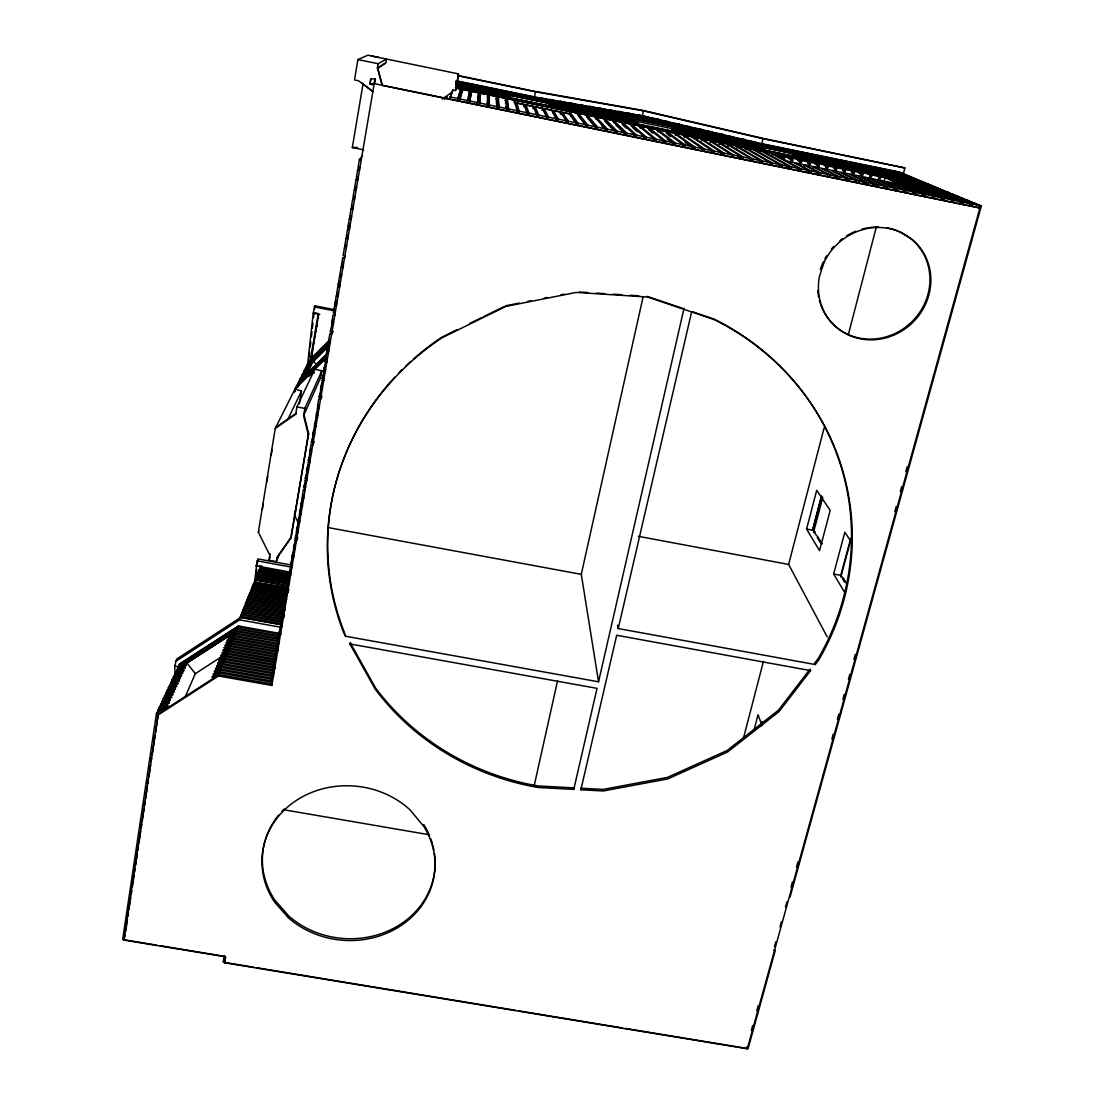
<?xml version="1.0" encoding="UTF-8"?>
<svg xmlns="http://www.w3.org/2000/svg" width="1104" height="1104" viewBox="0 0 1104 1104"><rect width="100%" height="100%" fill="white"/><g stroke="black" fill="none" stroke-linecap="round" stroke-linejoin="round"><path stroke-width="1.5" d="M489.127 97.221L489.113 107.129L489.486 95.317L489.127 97.221L487.278 96.835M487.071 106.702L487.637 94.944M479.619 103.003L480.53 93.481L479.233 105.101L479.619 103.003L487.471 104.618M254.651 582.277L256.528 565.248L256.266 565.897L289.151 571.9M255.231 582.884L255.617 579.462M256.183 574.328L256.749 569.195M257.315 564.061L257.701 560.639M307.326 367.411L313.219 313.15L319.76 314.392M309.065 357.241L309.644 352.093M310.224 346.96L310.817 341.812M311.397 336.679L311.977 331.531M312.363 328.109L312.943 322.961M313.522 317.814L314.102 312.68M314.488 309.244L314.888 305.822L334.526 309.644M477.59 102.589L478.681 93.109L477.19 104.687L477.59 102.589L469.724 100.975L471.574 91.646L469.338 103.072L469.724 100.975M456.256 89.051L456.38 88.141L934.108 186.369M158.728 710.507L159.252 707.098L167.987 701.44L169.119 702.862L166.69 704.283L167.808 705.704L156.561 712.839L122.654 939.532L156.478 945.107M124.849 930.782L125.359 927.388M128.147 908.702L128.657 905.308M130.438 893.412L130.948 890.017M131.459 886.622L131.969 883.228M133.75 871.332L134.26 867.937M137.048 849.252L137.558 845.857M140.36 827.172L140.87 823.763M143.672 805.078L144.169 801.683M146.97 782.998L147.481 779.603M150.282 760.918L150.779 757.523M153.58 738.838L154.091 735.43M156.892 716.744L157.9 709.955L169.119 702.862M377.43 67.868L385.876 62.887L386.538 59.05L378.134 63.728L377.43 67.868L382.108 85.422L979.91 207.994L747.284 1048.8L224.65 962.785L225.658 956.837L123.965 940.084L158.314 713.86L219.061 674.627L272.26 684.052L271.819 685.446L218.523 675.993L157.637 715.295M125.18 934.867L123.965 940.084M125.69 931.472L127.484 919.577M127.981 916.168L128.492 912.773M129.002 909.365L130.796 897.469M131.293 894.074L131.804 890.666M132.314 887.271L134.108 875.375M134.619 871.967L135.116 868.572M135.626 865.163L137.42 853.268M137.931 849.873L138.428 846.464M138.938 843.07L140.732 831.174M141.243 827.765L141.754 824.371M142.25 820.962L144.044 809.066M144.555 805.672L145.066 802.263M145.562 798.868L147.356 786.973M147.867 783.564L148.378 780.169M148.888 776.761L150.668 764.865M151.179 761.47L151.69 758.062M152.2 754.667L155.002 735.968M155.512 732.559L158.314 713.86M160.066 707.65L160.577 704.255L171.686 697.231L170.568 695.824L161.888 701.44L161.377 704.821M162.688 702.047L163.199 698.639L174.211 691.697L173.107 690.304L175.467 688.965L174.363 687.571L165.779 693.119L165.269 696.527M163.737 700.957L164.496 695.879L175.467 688.965M166.552 693.795L167.063 690.4L177.923 683.555L176.833 682.175L168.332 687.695L167.808 691.104M169.064 688.399L169.588 685.004L180.366 678.242L179.276 676.862L170.83 682.341L170.32 685.736M171.299 684.797L172.072 679.691L182.753 672.998L181.677 671.632L173.3 677.069L172.528 682.162M175.122 674.53L174.736 666.016L176.599 659.116L240.534 617.509L282.32 624.933M173.742 679.581L174.515 674.475L185.113 667.837L184.051 666.485L175.715 671.894L175.205 675.289M177.592 670.183L178.117 666.788L237.636 628.383L278.829 635.78M178.779 667.658L179.29 664.263L238.561 626.009L279.616 633.392M361.408 82.621L373.042 91.729L358.538 80.771L354.508 79.957L357.903 59.561L367.853 55.2L458.519 73.899L456.311 88.527L455.469 90.528L452.792 89.976L449.535 99.015L451.853 93.329M240.368 618.088L240.907 614.749L243.28 614.348L281.658 621.262M241.031 617.44L241.845 612.458L244.191 612.071L282.431 618.958M241.928 615.273L242.756 610.195L245.102 609.808L281.534 616.377M242.852 612.982L243.667 607.931L245.971 607.655L283.921 614.514M243.984 609.201L244.536 605.792L246.854 605.434L283.024 611.961M244.343 610.319L245.447 603.571L247.751 603.226L285.067 609.96M245.819 604.55L246.33 601.363L248.635 601.018L284.128 607.448M246.399 604.274L247.227 599.168L249.504 598.837L284.873 605.24M279.367 553.684L276.359 561.591L268.934 560.239L269.79 555.119L258.35 532.183L275.255 428.393L295.044 388.967L326.674 357.517M262.366 509.427L263.29 503.741M266.851 481.896L267.789 476.141M271.156 455.538L272.095 449.728M247.282 602.08L248.11 597.002L250.373 596.684L283.935 602.756M248.428 598.216L248.98 594.849L251.243 594.532L284.68 600.59M248.745 599.431L249.849 592.696L252.098 592.393L285.412 598.437M249.89 595.594L250.705 590.571L252.954 590.281L286.143 596.298M250.746 593.469L251.56 588.46L253.796 588.17L286.861 594.173M251.602 591.358L252.416 586.362L254.624 586.086L285.936 591.772M252.719 587.604L253.258 584.278L255.466 584.016L288.296 589.978M256.266 565.897L257.894 558.928L291.539 565.069M254.113 585.106L254.927 580.166L257.108 579.917L287.537 585.451M254.927 583.188L255.755 578.123L257.922 577.889L288.254 583.395M256.018 579.49L256.57 576.095L258.736 575.874L288.958 581.366M256.28 580.883L257.398 574.094L259.537 573.873L287.978 579.048M257.356 577.199L258.198 572.093L260.337 571.886L288.682 577.047M258.17 575.17L258.998 570.106L261.137 569.912M258.722 574.687L259.799 568.146L261.924 567.953L290.49 573.197M259.799 571.044L260.351 567.663L262.283 566.297L259.412 565.772M294.52 392.155L295.044 388.967L301.489 391.037L299.377 403.774M295.085 391.175L295.637 387.78L326.66 356.937M295.831 389.657L296.396 386.29L326.094 356.744M297.28 386.745L297.845 383.405L325.777 355.612M298.011 385.337L298.577 381.943L327.612 353.045M299.46 382.439L300.026 379.058L305.463 373.635L307.423 373.442L306.167 372.227L300.743 377.623L300.178 381.004M301.599 378.161L302.151 374.808L307.547 369.44L309.465 369.26L308.223 368.06L302.855 373.414M275.255 428.393L295.72 414.193L296.935 406.907L314.764 369.357L321.913 370.723L321.002 374.836M375.25 78.757L370.668 79.019L370.006 83.932C377.154 88.292 375.512 70.504 374.187 83.807L271.819 685.446M313.219 313.15L314.888 305.822M303.683 373.966L304.235 370.654L309.575 365.341L311.466 365.189L310.238 364.003L304.925 369.288M305.063 371.234L305.601 367.936L310.9 362.664L312.777 362.512L311.549 361.339L306.277 366.583L305.739 369.868M307.05 367.301L307.616 363.92L329.02 342.599M308.375 364.651L308.927 361.298L329.627 340.681M309.01 363.409L309.575 360.014L328.992 340.667M276.359 561.591L277.408 556.885L291.208 537.013L308.665 433.679L303.986 414.787M310.472 359.78L318.118 314.074L318.449 318.38M311.218 357.862L311.783 354.481M312.349 351.113L312.915 347.732M313.481 344.351L314.047 340.97M314.612 337.589L317.165 322.382L317.428 325.79M310.141 359.214L311.231 358.745L318.683 314.212M276.952 558.058L290.78 538.159L308.278 434.617L303.586 415.684L304.814 408.411L321.913 370.723M363.547 149.799L352.314 147.536L362.995 84.083M370.006 83.932L370.93 78.853M321.581 371.455L320.45 378.12L303.586 415.684M213.307 678.339L212.175 676.904L218.564 672.778L270.701 682.024L274.468 666.995M274.082 665.077L271.901 674.958L273.751 675.289M275.172 666.968L273.309 666.637L275.489 656.756M277.435 646.82L274.73 658.274L276.593 658.605M278.015 650.228L276.152 649.897L278.857 638.471M279.795 631.543L277.573 641.493L278.663 638.209M280.885 633.392L279.008 633.047L282.293 619.924M283.19 613.106L280.444 624.588L282.058 619.799M283.769 616.446L281.893 616.101L284.142 606.11M285.218 607.931L283.328 607.6L286.681 594.407M287.578 587.507L284.777 599.058L286.419 594.256M288.13 590.833L286.24 590.488L288.517 580.428M289.593 582.236L287.689 581.905L291.097 568.643M291.056 573.625L289.165 573.28L291.994 561.674M292.519 564.986L290.628 564.627L292.946 554.498M293.995 556.306L292.105 555.961L295.568 542.657M295.486 547.612L293.581 547.253L296.465 535.606M297.376 528.471L295.058 538.531L296.962 538.876M298.453 530.127L296.548 529.782L298.908 519.611M299.943 521.35L298.039 520.991L300.978 509.275M301.447 512.532L299.529 512.187L302.11 502.458M302.634 505.522L300.73 505.163L303.034 495.158M305.656 487.775L303.738 487.416L306.595 476.031M307.174 478.86L305.256 478.501L307.699 468.22M308.692 469.918L306.774 469.545L309.824 457.746M310.224 460.934L308.292 460.575L310.735 450.363M311.756 451.936L309.824 451.577L311.038 444.401L312.97 444.76L314.198 441.697M313.288 442.911L311.356 442.538L313.84 432.244M314.833 433.844L312.901 433.486L315.371 423.218M317.635 412.441L314.433 424.391L316.379 424.75M318.518 404.933L315.992 415.27L317.938 415.642M321.043 397.316L319.097 396.943L321.692 386.524M322.616 388.111L320.657 387.739L323.251 377.361M324.19 378.865L322.23 378.493L324.893 368.005M325.763 369.605L323.803 369.233L326.453 358.786M328.716 348.036L326.646 352.521L325.376 359.932L327.35 360.304M328.937 350.975L326.963 350.603L329.696 340.073M332.856 321.443L330.151 331.849L332.125 332.235M333.725 322.81L331.752 322.437L333.022 314.93L334.995 315.316M336.14 302.496L334.636 305.449L333.353 312.984L335.326 313.37M336.941 303.89L334.967 303.503L336.251 295.941L337.741 293.084M339.452 283.438L337.865 286.405L336.582 293.981L338.569 294.368M340.184 284.832L338.197 284.446L339.494 276.842L341.053 273.958M342.792 264.242L341.122 267.237L339.825 274.868L341.812 275.255M343.454 265.65L341.453 265.264L342.751 257.605L344.752 258.005M346.035 245.157L344.393 247.945L343.096 255.617L345.097 256.018M347.801 235.331L346.049 238.243L344.738 245.944L346.739 246.344M349.444 225.727L347.691 228.514L346.38 236.242L348.381 236.642M350.037 226.913L348.036 226.513L349.347 218.758L351.072 216.08M352.88 206.172L351.017 208.96L349.692 216.743L351.707 217.143M354.522 196.471L352.687 199.134L351.362 206.945L353.377 207.345M356.371 186.479L354.356 189.267L353.032 197.105L355.046 197.506M358.027 176.737L356.04 179.386L354.701 187.238L356.716 187.639M359.683 166.952L357.724 169.45L356.385 177.344L358.414 177.744M362.554 155.692L359.407 159.5L358.069 167.408L360.097 167.808M224.153 958.479L224.664 955.526M270.701 682.024L272.177 678.201L221.269 669.148L219.668 670.031L271.584 679.25M452.792 89.976L452.433 91.922L447.575 95.275L446.264 98.215M455.469 90.528L458.519 73.899M456.38 88.141L935.888 187.1M457.787 98.532L457.401 100.616L460.754 89.424L457.787 98.532L449.908 96.917M459.83 98.946L459.443 101.044L462.604 89.797L459.83 98.946L467.682 100.561L467.296 102.658L469.724 91.259L467.682 100.561M496.22 98.684L496.579 96.779L496.952 108.73L496.22 98.684L498.07 99.056L498.98 109.144L498.428 97.166L498.07 99.056M505.632 103.445L505.522 98.629L506.819 110.759L506.101 106.37M506.998 100.892L507.371 99.001L508.847 111.173L506.998 100.892L505.163 100.519M509.537 97.331L509.8 95.151M509.965 95.882L509.703 98.077L509.965 95.882L456.463 84.87M509.772 98.463L510.131 96.628L456.2 85.532M509.938 99.236L510.214 97L456.808 86.015M516.934 103.155L519.101 111.104L518.701 113.188L516.548 105.087L516.934 103.155L524.179 104.645L526.925 112.718L526.511 114.802M516.672 112.774L517.072 110.69L514.464 100.464L514.091 102.355L569.347 113.698L577.64 125.276L578.068 123.206L569.733 111.821L569.347 113.698M524.179 104.645L523.807 106.577L525.683 106.964L528.54 115.216L528.954 113.132L526.056 105.032L533.301 106.522L536.765 114.733L536.351 116.817M525.683 106.964L526.056 105.032M534.35 97.566L535.495 91.798L643.425 110.855L762.947 138.69L904.894 167.96L903.141 174.611M533.301 106.522L532.928 108.454L534.805 108.841L538.379 117.231L538.793 115.147L535.192 106.909L542.423 108.385L546.604 116.748L546.19 118.832M534.805 108.841L535.192 106.909M542.036 110.317L542.423 108.385M544.3 108.772L543.913 110.704L548.205 119.246L548.619 117.162L544.3 108.772L551.531 110.262L556.43 118.763L556.002 120.847M548.412 106.094L549.516 101.954L632.882 119.122L632.026 120.322M549.516 101.954L549.157 103.721L549.985 102.727L633.986 120.019L633.047 121.33M549.392 104.121L549.751 102.341L633.434 119.563M549.985 102.727L549.626 104.507L550.22 103.114L634.538 120.474L634.165 122.254L635.104 120.929M550.22 103.114L549.861 104.908L550.454 103.514L672.336 128.726M550.454 103.514L550.096 105.308L550.689 103.914L635.669 121.399L635.283 123.193L636.249 121.868L550.937 104.314L550.565 106.122M550.689 103.914L550.33 105.722L551.172 104.714L636.829 122.337L636.428 124.145L637.408 122.806L551.42 105.115L550.813 106.536L551.172 104.714M551.42 105.115L551.062 106.95L551.669 105.529L637.988 123.289L637.008 124.628L637.408 122.806M553.408 110.648L553.021 112.58L558.031 121.261L558.445 119.177L553.408 110.648L560.639 112.139L567.842 123.275L568.256 121.192L562.516 112.525L562.129 114.443L560.252 114.057L560.639 112.139M565.828 122.861L566.242 120.778L558.445 119.177M569.54 104.618L569.885 102.92L627.596 114.802M575.626 124.862L576.053 122.792L569.733 114.002L562.516 112.525M585.424 126.877L585.851 124.807L576.785 113.27M589.15 108.026L589.495 106.343L626.575 113.974L626.216 115.658L627.086 114.388L579.738 104.632L584.444 106.329M587.866 125.221L587.438 127.291L578.22 115.534L578.606 113.643L587.866 125.221L595.636 126.808L595.208 128.878M595.953 119.177L596.353 117.3L607.435 129.237L615.19 130.824L614.749 132.894M597.65 127.222L597.223 129.292L587.093 117.355L587.48 115.478L597.65 127.222L605.42 128.823L604.992 130.893M608.442 111.38L608.801 109.71L679.871 124.352L679.498 126.022M607.435 129.237L606.993 131.293L601.473 125.235M613.658 122.806L614.059 120.929L626.962 133.239L634.717 134.826L634.262 136.896M617.205 131.238L616.763 133.308L604.813 120.998L605.213 119.122L617.205 131.238L624.961 132.825L624.519 134.895M627.403 114.678L627.762 113.022L658.743 119.398L658.384 121.054M626.962 133.239L626.52 135.309L616.004 125.083M631.336 126.449L631.75 124.573L646.461 137.241L654.203 138.828L653.747 140.884M626.258 128.092L622.504 124.628L622.904 122.751L636.718 135.24L636.277 137.296L632.523 133.846M642.059 117.231L643.425 110.855M640.168 128.257L640.568 126.38L656.204 139.242L663.932 140.815L663.476 142.885M349.899 643.936L350.175 642.625L375.539 687.944A262.324 249.007 -10 0 0 537.869 785.938L573.597 787.842L573.763 789.401L537.965 787.483A262.862 249.463 -10 0 1 375.305 689.324L349.899 643.936L597.043 688.358L573.763 789.401M644.018 138.883L644.46 136.827L629.929 124.2M646.461 137.241L646.019 139.297L643.577 137.158M648.986 130.079L649.4 128.202L665.933 141.229L673.647 142.816L673.192 144.872M656.204 139.242L655.748 141.298L653.154 139.118M657.805 131.887L658.219 130.01L675.648 143.23L683.362 144.803L682.907 146.86M700.888 131.045L701.261 129.361L664.442 121.785L664.07 123.455L665.077 122.213L712.066 131.9L711.68 133.57M666.609 133.694L667.023 131.831L685.363 145.217L693.064 146.804L692.608 148.847M668.914 123.538L669.272 121.868L618.295 111.366L622.849 113.022M665.933 141.229L665.477 143.285L661.669 140.236M670.542 132.563L672.46 127.264L754.901 144.238L753.59 145.342M672.46 127.264L672.074 129.016L673.164 127.747L755.909 144.776M673.164 127.747L672.764 129.499L673.868 128.23L756.93 145.328L755.495 146.528M673.868 128.23L673.468 129.996L674.572 128.713L757.965 145.88M674.572 128.713L674.185 130.493L675.289 129.209L793.886 153.746M675.289 129.209L674.903 130.99L676.021 129.706L760.049 146.984M676.021 129.706L675.62 131.486L676.752 130.203L761.098 147.55M675.413 135.502L675.827 133.639L695.065 147.205L702.765 148.792L702.296 150.834M676.752 130.203L676.352 131.997L677.483 130.7L762.16 148.115L761.732 149.909M677.483 130.7L677.083 132.508L678.229 131.21L763.223 148.695M675.648 143.23L675.193 145.286L667.161 139.104M678.229 131.21L677.815 133.018L678.974 131.721L764.299 149.275L763.871 151.069M534.391 784.82L557.575 680.726M617.55 625.237L618.24 628.562L815.249 664.539L818.713 660.04A262.862 249.463 -10 0 0 714.509 319.732L647.606 297.004L576.205 292.422L505.811 306.415L441.876 337.824A262.862 249.463 -10 0 0 343.91 633.241L345.593 636.235L598.547 681.789L581.284 574.342L643.121 296.728M684.204 137.31L684.618 135.447L704.752 149.192L712.453 150.779L711.983 152.821M685.363 145.217L684.894 147.274L682.286 145.328M345.593 636.235L344.2 631.943A262.324 249.007 -10 0 1 395.039 376.947M695.065 147.205L694.595 149.261L691.863 147.301M701.771 140.912L702.199 139.063L724.114 153.166L731.8 154.739L731.317 156.796M704.752 149.192L704.283 151.248L701.606 149.385M710.548 142.72L710.962 140.857L733.787 155.153L741.46 156.727L740.977 158.769L738.217 157.058M693.409 137.255L714.44 151.179L713.971 153.235L711.169 151.358M719.311 144.527L719.739 142.664L743.447 157.141L751.106 158.7L750.623 160.756M684.025 308.347L598.547 681.789M721.657 154.808L722.126 152.766L700.391 138.69M724.114 153.166L723.644 155.222L720.912 153.428M728.06 146.321L728.502 144.458L753.094 159.114L760.753 160.687L760.27 162.73M580.87 789.774L616.681 635.255L810.584 670.611L779.01 711.638L727.577 752.003L667.768 778.927L603.281 790.975L580.87 789.774L580.69 788.215L603.06 789.415L667.423 777.395L727.094 750.513L778.43 710.217L809.936 669.272L810.584 670.611M618.24 628.562L691.615 311.949M733.304 157.196L733.787 155.153M736.823 148.115L737.251 146.266L762.74 161.087L770.385 162.661L769.902 164.703M743.447 157.141L742.964 159.183L737.403 155.733M745.559 149.923L746 148.06L772.372 163.075L780.017 164.634L779.521 166.676M753.094 159.114L752.611 161.156L749.726 159.418M761.608 144.362L762.947 138.69M762.74 161.087L762.257 163.13L759.428 161.474M771.751 155.305L772.193 153.442L801.228 168.981L808.846 170.554L808.349 172.583M771.889 165.117L772.372 163.075M779.12 154.877L782.377 156.589L781.936 158.465L783.743 158.838L784.199 156.961L780.914 155.236M754.736 149.854L782.005 165.048L781.508 167.09L778.637 165.462M789.181 158.879L789.622 157.03L800 160.218L799.544 162.081L801.352 162.454L801.808 160.591L798.33 158.824L797.875 160.673M787.828 156.658L791.195 158.41L790.74 160.273L792.548 160.646L793.003 158.783M791.747 156.837L792.589 153.359L794.038 152.297L908.992 175.95M761.677 151.289L789.636 166.607L789.139 168.65L786.2 167.021M794.038 152.297L793.624 154.036L795.197 152.863L910.593 176.612L908.123 177.095M763.471 151.648L791.609 167.021L791.126 169.05L788.159 167.422M795.197 152.863L794.783 154.615L796.37 153.442L912.194 177.275M796.37 153.442L795.943 155.195L797.543 154.022L913.808 177.951M797.543 154.022L797.129 155.774L798.744 154.601L915.437 178.627M798.744 154.601L798.302 156.368L799.931 155.195L917.065 179.303M799.931 155.195L799.503 156.975L801.145 155.788L918.721 179.993L916.182 180.463M801.145 155.788L800.704 157.568L802.36 156.395L920.391 180.683M798.744 170.623L799.241 168.581L770.399 153.083M802.36 156.395L801.918 158.176L803.588 157.003L922.061 181.373M803.146 158.783L803.588 157.003M801.228 168.981L800.731 171.023L797.833 169.45M803.988 166.621L804.457 164.689L811.716 166.18L828.028 174.487L827.517 176.516M805.244 160.246L808.79 162.026L808.335 163.889L810.143 164.261L810.598 162.398L807.024 160.604M817.94 174.556L818.437 172.514L802.58 164.303L795.322 162.812L810.819 170.954L810.322 172.997L807.507 171.493M813.11 168.498L813.593 166.566L820.838 168.056L837.605 176.447L837.094 178.489L834.044 176.944M815.263 164.248L815.718 162.398L826.358 165.628L825.902 167.504L827.71 167.863L828.166 166L824.398 164.179M813.938 162.026L817.581 163.834L817.126 165.697L818.933 166.069L819.389 164.206M804.457 164.689L820.41 172.928L819.913 174.956L817.015 173.438M829.49 176.93L830.001 174.887L813.593 166.566M831.298 165.6L835.135 167.435L834.665 169.298L836.473 169.671L836.942 167.808L833.078 165.959M846.658 180.449L847.168 178.42L829.946 169.919L822.715 168.443L839.578 176.861L839.068 178.889L836.004 177.344M839.965 167.38L843.911 169.243L843.442 171.106L845.236 171.465L845.705 169.616L841.759 167.753M856.221 182.408L856.732 180.38L839.054 171.796L831.823 170.306L849.142 178.82L848.631 180.849L845.747 179.414M848.631 169.16L852.661 171.037L852.191 172.9L853.999 173.273L854.468 171.41L850.411 169.533M858.608 173.149L859.078 171.313L870.173 174.639L869.69 176.488L871.484 176.861L871.967 175.012L867.716 173.093M858.181 182.809L858.705 180.78L840.931 172.183L848.148 173.659L866.281 182.339L865.771 184.368L862.748 182.905M857.297 170.941L861.424 172.845L860.941 174.694L862.748 175.067L863.218 173.204M867.703 179.704L868.199 177.785L875.403 179.262L894.889 188.204L894.364 190.219M872.215 184.837L875.306 186.314L875.831 184.299L857.242 175.536L850.025 174.046L868.255 182.74L867.73 184.768L864.694 183.305M874.589 174.501L878.908 176.433L878.425 178.296L880.219 178.655L880.702 176.806L876.369 174.86M884.842 188.273L885.367 186.245L866.336 177.399L859.119 175.909L877.79 184.699L877.266 186.728L874.161 185.237M883.904 182.201L885.063 177.703L880.702 176.806M743.13 739.473L763.416 661.406M827.2 636.884L788.629 564.42L824.095 427.966M848.314 334.774L876.424 226.596M868.199 177.785L887.326 186.659L886.802 188.674L883.862 187.294M894.902 185.293L895.399 183.361L899.926 184.299L885.063 177.703M899.153 174.087L899.594 172.403M753.77 731L758.006 714.743L762.064 725.48M806.569 529.064L816.698 490.3L830.194 510.407L819.541 550.634L806.569 529.064L812.723 530.237L815.235 532.238L813.662 531.935L818.74 537.938L817.153 537.634L819.927 539.856L818.326 539.566L821.114 541.802L819.513 541.498L822.314 543.761L820.714 543.458M903.872 192.179L904.411 190.15L884.483 181.125L877.28 179.648L896.848 188.605L896.324 190.633L893.315 189.239M902.203 175.37L902.658 173.673M901.775 182.022L902.258 180.187L944.348 198.347L951.883 199.893L951.331 201.908M761.236 725.356L762.091 722.099M812.516 530.058L821.417 496.165M761.305 725.549L762.16 722.292M761.429 725.563L762.284 722.32M812.723 530.237L821.638 496.317M813.579 532.266L822.784 497.242M906.881 177.33L907.336 175.619M905.832 192.579L906.37 190.564L886.346 181.511L893.536 182.988L913.919 192.11L913.381 194.125M910.055 178.669L910.51 176.93M895.399 183.361L915.878 192.51L915.34 194.525L912.415 193.214M923.261 184.216L923.731 182.422M922.889 196.07L923.427 194.056L883.228 176.281M885.008 176.64L925.373 194.456L924.835 196.471L921.743 195.091M928.34 186.341L928.823 184.534M932.369 198.016L932.908 196.001L891.853 178.048M934.329 198.416L934.867 196.402L893.633 178.42M844.698 592.42L833.63 574.025L844.836 532.252L851.419 542.064M941.85 199.962L942.402 197.947L900.478 179.828M845.857 582.857L843.787 581.146L845.498 581.463L842.421 578.91L844.118 579.227L840.765 575.363L850.729 538.435M840.765 577.157L850.204 542.202M944.348 198.347L943.81 200.362L940.691 199.01M953.276 202.308L953.828 200.293L910.869 181.953M960.797 203.854L961.349 201.839L917.7 183.361M919.48 183.733L963.295 202.239L962.743 204.254L959.624 202.915M224.65 962.785L225.161 960.949M970.25 205.786L970.802 203.785L926.311 185.127M928.078 185.5L972.748 204.185L972.196 206.186L969.119 204.889M751.341 1030.446L752.693 1025.519M756.778 1010.767L758.131 1005.841M774.47 946.777L775.85 941.795M779.976 926.863L781.342 921.895M785.482 906.964L786.848 901.982M790.988 887.036L792.368 882.055M796.495 867.095L797.875 862.114M831.864 739.183L833.244 734.188M837.37 719.242L838.75 714.26M842.89 699.301L844.27 694.319M848.396 679.374L849.776 674.392M853.903 659.433L855.283 654.451M894.792 511.58L896.172 506.584M900.298 491.639L901.678 486.657M905.804 471.698L907.184 466.716M978.848 207.552L979.4 205.537L934.122 186.742L981.346 205.937L789.953 897.304M509.11 95.027L509.496 93.716L455.759 82.662M509.455 96.959L509.731 94.792L456.118 83.752M509.855 98.849L510.214 97M273.309 666.637L274.372 663.366M276.152 649.897L278.774 641.907M284.528 615.011L283.466 618.199L281.589 617.854M279.008 633.047L281.161 626.589M281.893 616.101L282.955 612.955M283.328 607.6L285.536 601.114M288.917 589.412L287.827 592.6L285.936 592.255M286.24 590.488L287.33 587.328M287.689 581.905L289.952 575.419M289.165 573.28L290.835 568.491M290.628 564.627L291.746 561.481M292.105 555.961L294.409 549.488M293.581 547.253L295.292 542.478M297.79 537.524L296.659 540.684L294.754 540.325M296.548 529.782L298.908 523.31M298.039 520.991L299.791 516.217M290.78 538.159L291.208 537.013M299.529 512.187L300.702 509.054M300.73 505.163L301.847 502.154M294.409 514.147L295.624 510.973M303.738 487.416L305.408 483.041M305.256 478.501L306.36 475.631M306.774 469.545L308.623 464.798M268.934 560.239L270.204 557.037M308.292 460.575L309.52 457.47M269.693 555.105L270.163 553.932M309.824 451.577L311.038 448.514M218.523 675.993L219.061 674.627M262.297 566.987L261.924 567.953L260.351 567.663M175.412 661.6L239.582 619.855L240.534 617.509M311.356 442.538L313.26 437.819M312.901 433.486L314.157 430.394M308.278 434.617L308.665 433.679M322.037 396.129L320.726 399.206L318.78 398.834L317.538 406.12L319.484 406.493M319.097 396.943L320.464 393.783M258.35 532.183L258.833 531.052M185.279 696.624L195.311 673.675L222.18 656.273M320.657 387.739L322.009 384.647M322.23 378.493L324.245 373.966M323.803 369.233L325.211 366.1M444.622 99.346L445.988 96.379L447.079 98.021M326.963 350.603L328.357 347.622M295.72 414.193L296.148 413.296L275.724 427.469M313.853 373.456L314.198 372.724M333.187 331.241L331.793 334.167L329.82 333.794L328.55 341.246L330.524 341.619M287.62 419.796L301.489 391.037M331.752 322.437L333.187 319.511M334.967 303.503L336.472 300.564M338.197 284.446L339.784 281.479M341.453 265.264L343.123 262.283M348.036 226.513L349.775 223.739M635.863 123.662L636.829 122.337M663.49 122.944L664.442 121.785M308.278 362.609L329.047 341.909M313.508 358.455L311.135 360.815L308.927 361.298M325.363 346.628L330.11 341.909M306.953 365.245L328.426 343.855M312.225 361.049L314.612 358.662M328.771 345.897L313.426 361.187L311.549 361.339M328.73 345.994L313.37 361.298L316.889 364.706M309.824 365.452L307.864 367.411L305.601 367.936M303.545 372.02L308.899 366.694L310.804 366.542L309.575 365.341M301.447 376.216L306.857 370.834L308.789 370.64L307.547 369.44M299.308 380.494L304.773 375.056L306.733 374.849L305.463 373.635M304.387 376.464L302.372 378.465L300.026 379.058M297.142 384.813L326.384 355.709M309.907 373.166L313.536 369.55M323.21 359.932L325.639 357.517M308.803 376.464L313.577 371.717M324.328 361.036L326.715 358.662M757.537 147.632L759 146.432M374.449 83.628L979.91 207.994M442.124 99.043L445.988 96.379M377.458 68.614L385.544 63.08M238.561 626.009L179.29 664.263M278.87 640.941L235.704 633.199L230.281 636.718L229.232 635.352L230.846 634.51L176.916 669.328L236.684 630.784L237.636 628.383L178.117 666.788M278.029 638.195L236.684 630.784L186.962 663.007L195.311 673.675M279.16 643.549L234.724 635.642L229.287 639.175L228.224 637.795L235.704 633.199M185.21 663.946L186.272 665.298L175.715 671.894M277.242 645.895L233.744 638.098L228.28 641.645L227.217 640.265L234.724 635.642M185.113 667.837L174.515 674.475M278.098 648.697L232.737 640.568L227.258 644.129L226.196 642.749L233.744 638.098M182.864 669.052L183.94 670.418L173.3 677.069M277.283 651.208L231.743 643.066L226.237 646.64L225.175 645.247L232.737 640.568M182.753 672.998L172.072 679.691M275.724 656.342L229.715 648.117L224.167 651.719L223.091 650.325L225.202 649.166L224.14 647.772L231.743 643.066M180.49 674.24L181.567 675.607L170.83 682.341M223.091 650.325L230.736 645.592L276.442 653.761M180.366 678.242L169.588 685.004M226.582 648.269L230.736 645.592M229.715 648.117L222.042 652.878L223.118 654.286L228.68 650.684L274.882 658.922M178.061 679.512L179.152 680.892L168.332 687.695M274.027 661.531L227.645 653.251L222.07 656.866L220.979 655.472L228.68 650.684M177.923 683.555L167.063 690.4M273.985 667.092L225.561 658.467L219.931 662.11L218.827 660.703L220.993 659.474L219.903 658.067L227.645 653.251M175.605 684.866L176.695 686.246L165.779 693.119M218.827 660.703L226.61 655.845L274.841 664.442M273.116 669.755L224.498 661.103L218.84 664.76L217.736 663.338L225.561 658.467M174.211 691.697L163.199 698.639M271.363 675.165L222.346 666.443L216.66 670.128L215.542 668.707L217.75 667.437L216.646 666.016L224.498 661.103M171.838 693.05L172.955 694.457L161.888 701.44M215.542 668.707L223.422 663.766L273.93 672.75M271.294 680.947L220.165 671.881L214.424 675.579L213.307 674.144L215.542 672.847L214.424 671.411L222.346 666.443M171.686 697.231L169.285 698.625L170.402 700.033L159.252 707.098M213.307 674.144L221.269 669.148M167.808 705.704L156.561 712.839M157.9 709.955L160.991 708.106M160.577 704.255L163.613 702.448M164.496 695.879L167.491 694.126M212.175 676.904L214.424 675.579M167.987 701.44L170.402 700.033M214.424 671.411L216.66 670.128M170.568 695.824L172.955 694.457M216.646 666.016L218.84 664.76M174.363 687.571L176.695 686.246M217.736 663.338L219.931 662.11M218.564 672.778L220.165 671.881M176.833 682.175L179.152 680.892M219.903 658.067L222.07 656.866M220.979 655.472L223.118 654.286M179.276 676.862L181.567 675.607M181.677 671.632L183.94 670.418M223.422 663.766L221.863 664.622L273.35 673.771M224.14 647.772L226.237 646.64M184.051 666.485L186.272 665.298M225.175 645.247L227.258 644.129M226.196 642.749L228.28 641.645M227.217 640.265L229.287 639.175M228.224 637.795L230.281 636.718M226.61 655.845L225.064 656.659L274.234 665.422M379.169 57.532L371.579 55.973M457.415 329.516L441.986 337.106A262.324 249.007 -10 0 0 413.379 359.09M469.766 323.458L482.103 317.386M483.593 316.655L504.293 306.484M295.637 387.78L298.066 387.159M296.396 386.29L298.798 385.669M297.845 383.405L300.219 382.798M302.151 374.808L304.469 374.242M304.235 370.654L306.526 370.116M307.616 363.92L309.838 363.423M898.007 172.445L899.705 172.1L456.545 80.84M900.353 173.852L902.755 173.369L455.869 81.351M505.784 305.753L519.156 303.103M527.519 301.433L530.858 300.771M544.244 298.108L547.584 297.445M560.97 294.782L564.31 294.119M921.178 182.546L923.758 182.077L804.816 157.61L804.374 159.404L806.058 158.217L925.456 182.781M926.284 184.685L928.906 184.202L456.338 87.023M929.678 186.107L932.328 185.624L455.4 87.561M306.167 372.227L308.113 372.034L306.857 370.834M308.223 368.06L310.141 367.894L308.899 366.694M310.238 364.003L312.128 363.851L310.9 362.664M645.178 117.093L648.283 116.955L637.146 114.664L640.831 116.582M370.282 83.752L374.339 83.614M352.314 147.536L357.227 147.37M579.407 292.008L587.894 292.546M596.381 293.098L604.854 293.636M613.341 294.188L621.828 294.727M630.301 295.279L638.788 295.817M655.652 119.177L658.743 119.398M664.608 121.523L669.272 121.868M673.606 123.883L679.871 124.352M696.5 129.002L701.261 129.361M705.677 131.404L712.066 131.9M716.51 133.943L722.927 134.44L665.726 122.654M730.641 136.758L733.87 137.006L559.949 101.182L566.338 103.472M738.369 139.076L744.883 139.587L549.944 99.429L557.989 102.313M747.767 141.533L755.964 142.181L539.842 97.676L542.63 98.67M159.873 945.659L224.14 956.257L223.132 962.191L253.768 967.228M257.163 967.794L515.361 1010.284M518.756 1010.85L622.38 1027.907M625.775 1028.459L748.084 1048.593L775.27 950.392L773.545 950.102M290.338 573.362L259.799 568.146L289.717 573.597M283.728 809.743L428.09 834.541M174.736 666.016L179.69 666.899M232.268 638.802L278.443 647.068M231.274 641.3L275.959 649.29M275.862 651.622L277.725 651.953M230.253 643.811L276.787 652.119M229.232 646.337L275.959 654.686M228.211 648.89L275.117 657.266M227.176 651.457L276.304 660.33M226.127 654.051L275.089 662.773M224.002 659.281L275.075 668.389M273.019 668.348L274.882 668.679M222.939 661.945L272.564 670.777M220.772 667.313L272.467 676.504M271.598 676.669L273.461 677M246.33 601.363L283.673 608.111M283.038 609.353L284.915 609.684M245.447 603.571L283.273 610.402M244.536 605.792L282.514 612.651M243.667 607.931L283.438 615.107M242.756 610.195L282.679 617.384M241.845 612.458L281.906 619.689M240.907 614.749L281.12 621.994M280.885 623.581L242.356 616.639L239.982 617.053L280.347 624.326M280.154 626.341L282.031 626.672M239.582 619.855L280.692 627.251M237.181 626.644L280.678 634.455M278.719 634.786L280.595 635.131M236.215 629.032L278.194 636.566M235.249 631.447L279.077 639.313M234.255 633.875L279.45 641.824M233.275 636.332L277.615 644.281M260.82 567.677L262.379 567.953M259.564 569.623L290.752 575.405M258.998 570.106L289.013 575.584M258.198 572.093L288.323 577.585M257.398 574.094L289.303 579.904M256.57 576.095L288.599 581.932M255.755 578.123L289.289 584.016M254.927 580.166L287.661 586.114M286.833 587.507L254.099 582.208L286.943 588.184M253.258 584.278L286.226 590.267M252.416 586.362L287.164 592.669M251.56 588.46L286.433 594.78M250.705 590.571L285.701 596.919M249.849 592.696L286.667 599.403M284.487 600.811L286.364 601.156M248.98 594.849L285.908 601.528M248.11 597.002L283.48 603.405M247.227 599.168L284.418 605.903M293.278 549.047L295.168 549.406M291.801 557.741L293.692 558.1M290.324 566.421L292.215 566.766M257.094 560.846L290.186 566.89M304.152 496.662L302.234 496.303L303.421 489.251L305.353 489.61M301.916 498.125L303.835 498.484M300.412 506.984L302.33 507.343M299.225 513.995L301.144 514.354M329.503 527.822L581.284 574.342M297.735 522.799L299.639 523.158M296.245 531.576L298.149 531.935M307.975 462.424L309.907 462.783M306.457 471.394L308.389 471.753M638.236 536.296L788.629 564.42M833.63 574.025L840.765 575.363M304.939 480.337L306.871 480.695M314.116 426.268L316.061 426.627M312.584 435.349L314.516 435.707M309.506 453.427L311.438 453.785M320.339 389.629L322.299 390.002M317.221 408.011L319.166 408.383M296.935 406.907L304.814 408.411M315.661 417.146L317.607 417.519M326.646 352.521L328.606 352.907M311.231 358.745L312.073 358.91M325.059 361.85L327.019 362.222M323.486 371.137L325.445 371.51M321.913 380.397L323.858 380.77M314.254 306.926L333.96 310.762M315.054 312.929L318.159 313.536M331.421 324.369L333.394 324.755M328.233 343.178L330.193 343.551M339.494 276.842L341.481 277.228M337.865 286.405L339.853 286.805M336.251 295.941L338.224 296.341M334.636 305.449L336.61 305.836M346.049 238.243L348.05 238.643M344.393 247.945L346.394 248.331M341.122 267.237L343.109 267.637M352.687 199.134L354.701 199.534M351.017 208.96L353.032 209.36M349.347 218.758L351.362 219.158M347.691 228.514L349.706 228.914M359.407 159.5L361.436 159.901M357.724 169.45L359.752 169.864M356.04 179.386L358.055 179.786M354.356 189.267L356.371 189.681M509.082 95.165L548.978 103.224M457.898 75.5L533.467 91.08L642.776 110.4L763.747 138.552L904.894 167.96M457.87 75.79L535.495 91.798M690.538 126.85L599.182 108.026L603.819 109.71M357.903 59.561L378.134 63.728M456.214 81.089L901.223 172.735M457.208 81.958L904.3 174.004M456.863 82.22L905.86 174.653M456.518 82.483L907.419 175.301M457.318 83.311L509.565 94.075L509.22 95.855L509.648 94.433L456.242 83.435M455.993 84.07L549.088 103.376M455.855 84.401L509.882 95.51M456.338 85.201L510.048 96.255M456.67 86.347L510.296 97.387M551.917 105.943L638.581 123.772M679.719 132.232L765.389 149.854M456.697 86.719L927.181 183.485M455.98 87.299L930.575 184.906M937.724 188.232L939.504 188.605M782.377 156.589L776.195 155.319L787.014 161.101L793.445 162.426L808.846 170.554M784.199 156.961L791.195 158.41M801.808 160.591L808.79 162.026M810.598 162.398L817.581 163.834M828.166 166L835.135 167.435M836.942 167.808L843.911 169.243M845.705 169.616L852.661 171.037M854.468 171.41L861.424 172.845M871.967 175.012L878.908 176.433M460.409 91.315L462.259 91.701M469.366 93.164L471.215 93.536M478.336 94.999L480.171 95.386M946.997 192.082L948.805 192.455M952.738 194.47L954.574 194.842M516.548 105.087L515.568 104.88L514.961 102.534M956.644 196.098L958.507 196.471M960.632 197.74L962.495 198.127M966.718 200.279L968.622 200.666M972.969 202.874L974.901 203.274M489.5 105.032L497.352 106.646M499.381 107.06L507.219 108.675M509.248 109.089L517.072 110.69M519.101 111.104L526.925 112.718M528.954 113.132L536.765 114.733M538.793 115.147L546.604 116.748M548.619 117.162L556.43 118.763M568.256 121.192L576.053 122.792M578.068 123.206L585.851 124.807M636.718 135.24L644.46 136.827M714.44 151.179L722.126 152.766M782.005 165.048L789.636 166.607M791.609 167.021L799.241 168.581M810.819 170.954L818.437 172.514M820.41 172.928L828.028 174.487M830.001 174.887L837.605 176.447M839.578 176.861L847.168 178.42M849.142 178.82L856.732 180.38M858.705 180.78L866.281 182.339M868.255 182.74L875.831 184.299M877.79 184.699L885.367 186.245M887.326 186.659L894.889 188.204M896.848 188.605L904.411 190.15M906.37 190.564L913.919 192.11M915.878 192.51L923.427 194.056M925.373 194.456L932.908 196.001M934.867 196.402L942.402 197.947M953.828 200.293L961.349 201.839M963.295 202.239L970.802 203.785M972.748 204.185L981.346 205.937M755.219 145.673L792.562 153.497M647.275 296.369L682.313 308.278M692.801 311.839L714.026 319.056A262.324 249.007 -10 0 1 818.05 658.715L814.586 663.214L815.249 664.539M569.885 102.92L573.045 104.052M589.495 106.343L592.613 107.461M608.801 109.71L611.851 110.814M627.762 113.022L630.77 114.112M909.103 181.594L951.883 199.893M865.936 172.721L870.173 174.639M859.988 173.783L862.748 175.067M851.294 172.003L853.999 173.273M842.6 170.223L845.236 171.465M833.906 168.429L836.473 169.671M822.618 163.82L826.358 165.628M825.199 166.635L827.71 167.863M816.491 164.855L818.933 166.069M807.769 163.061L810.143 164.261M796.536 158.452L800 160.218M799.034 161.267L801.352 162.454M790.298 159.473L792.548 160.646M781.563 157.679L783.743 158.838M752.942 149.482L780.017 164.634M744.193 147.688L770.385 162.661M735.443 145.894L760.753 160.687M726.694 144.1L751.106 158.7M717.931 142.292L741.46 156.727M709.168 140.484L731.8 154.739M691.601 136.882L712.453 150.779M682.81 135.074L702.765 148.792M674.02 133.267L693.064 146.804M685.004 142.388L689.117 145.328M665.215 131.459L683.362 144.803M667.92 134.66L670.528 136.606M656.397 129.637L673.647 142.816M647.579 127.829L663.932 140.815M650.256 131.086L652.795 133.129M638.761 126.008L654.203 138.828M632.564 127.512L637.463 131.804M621.083 122.378L634.717 134.826M612.237 120.557L624.961 132.825M603.391 118.735L615.19 130.824M594.518 116.914L605.42 128.823M585.658 115.092L595.636 126.808M165.365 707.14L166.497 708.575M294.409 514.947L298.894 524.152M377.678 67.717L382.343 85.229M746.801 1046.84L747.284 1048.8M398.53 373.262A262.324 249.007 -10 0 1 402.118 369.619M405.803 366.045A262.324 249.007 -10 0 1 410.826 361.381M434.452 853.461A86.429 77.197 5.1 0 1 387.421 931.238A86.429 77.197 5.1 0 1 288.862 916.072L274.896 900.202A86.429 77.197 5.1 0 1 278.705 815M281.934 811.302A86.429 77.197 5.1 0 1 284.225 808.942M423.784 824.564A86.429 77.197 5.1 0 1 429.691 836.004M430.85 838.985A86.429 77.197 5.1 0 1 432.313 843.484M432.768 845.112A86.429 77.197 5.1 0 1 433.9 850.094M899.056 231.467A57.877 54.262 -44.6 0 1 910.731 322.823A57.877 54.262 -44.6 0 1 820.741 304.718M820.244 303.227A57.877 54.262 -44.6 0 1 819.361 300.15M818.657 297.004A57.877 54.262 -44.6 0 1 817.816 290.628M820.313 269.555A57.877 54.262 -44.6 0 1 823.349 261.786M824.867 258.805A57.877 54.262 -44.6 0 1 826.565 255.88M831.491 249.021A57.877 54.262 -44.6 0 1 833.713 246.482M839.896 240.644A57.877 54.262 -44.6 0 1 842.573 238.574M846.782 235.759A57.877 54.262 -44.6 0 1 855.821 231.205M862.169 229.066A57.877 54.262 -44.6 0 1 868.71 227.672M870.338 227.438A57.877 54.262 -44.6 0 1 878.577 227.01M886.691 227.783A57.877 54.262 -44.6 0 1 897.593 230.86M625.761 115.175L626.575 113.974L625.761 115.175M824.081 262.338L819.416 276.566A58.001 54.372 -44.5 0 0 892.556 335.657A58.001 54.372 -44.5 0 0 912.18 239.513L899.953 231.978A58.001 54.372 -44.5 0 0 824.081 262.338M288.475 917.838L274.482 901.94A86.609 77.321 5.1 0 1 295.168 801.214A86.609 77.321 5.1 0 1 409.874 809.729L423.646 826.178A86.609 77.321 5.1 0 1 401.621 925.166A86.609 77.321 5.1 0 1 288.475 917.838"/></g></svg>
